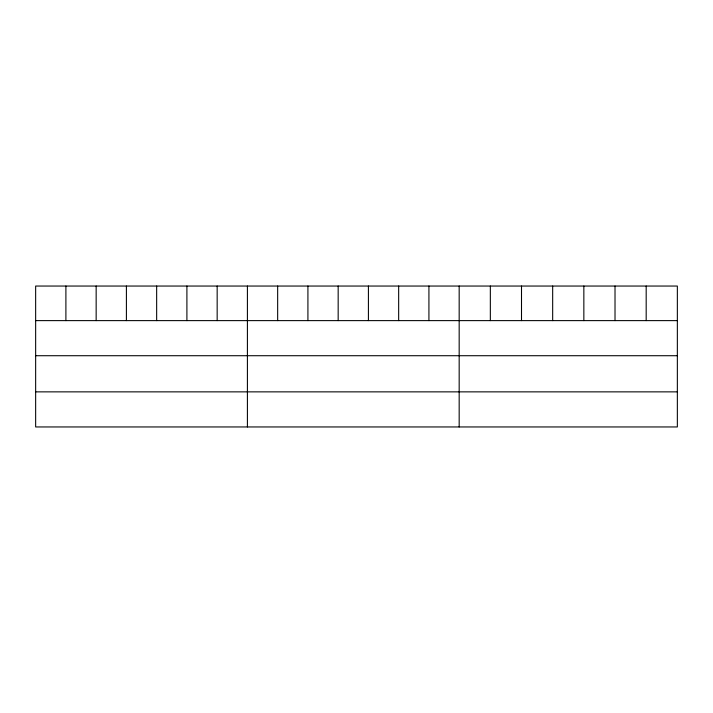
<?xml version="1.0" encoding="UTF-8"?>
<svg xmlns="http://www.w3.org/2000/svg" width="713" height="713" viewBox="0 0 713 713"><rect width="100%" height="100%" fill="white"/><g stroke="black" fill="none" stroke-linecap="round" stroke-linejoin="round"><path stroke-width="1.07" d="M677.35 320.618L677.35 426.953L35.65 426.953L35.65 286.047L677.35 286.047L677.35 320.618L35.65 320.618M35.65 355.716L677.35 355.716M35.65 391.865L677.35 391.865M646.183 286.047L646.183 320.618M615.016 286.047L615.016 320.618M583.849 286.047L583.849 320.618M552.673 286.047L552.673 320.618M521.506 286.047L521.506 320.618M490.339 286.047L490.339 320.618M459.172 286.047L459.172 426.953M428.923 286.047L428.923 320.618M398.665 286.047L398.665 320.618M368.416 286.047L368.416 320.618M338.167 286.047L338.167 320.618M307.918 286.047L307.918 320.618M277.66 286.047L277.66 320.618M247.411 286.047L247.411 426.953M217.162 286.047L217.162 320.618M186.904 286.047L186.904 320.618M156.655 286.047L156.655 320.618M126.406 286.047L126.406 320.618M96.157 286.047L96.157 320.618M65.899 286.047L65.899 320.618"/></g></svg>
